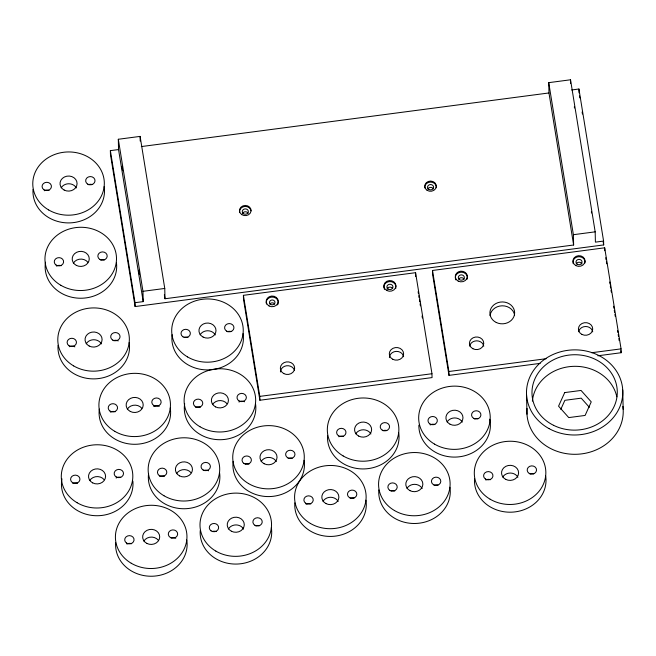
<?xml version="1.0" encoding="UTF-8"?>
<svg xmlns="http://www.w3.org/2000/svg" width="656" height="656" viewBox="0 0 656 656"><rect width="100%" height="100%" fill="white"/><g stroke="black" fill="none" stroke-linecap="round" stroke-linejoin="round"><path stroke-width="0.98" d="M560.782 409.369L564.873 400.316L581.216 398.167L589.383 407.31M603.586 241.064L603.676 244.926L135.12 306.557L135.029 302.695L143.205 301.621L118.547 149.568L118.318 139.269L140.105 136.399L164.763 288.451L164.992 298.751L573.623 245.008L573.385 234.7L548.736 82.656L570.523 79.786L595.181 231.839L595.41 242.138L603.586 241.064L578.928 89.011L571.663 89.97M135.12 306.557L110.462 154.504L110.372 150.642L118.547 149.568M141.352 146.567L548.965 92.955L548.736 82.656M143.205 301.621L142.967 291.313L164.763 288.451M573.385 234.7L595.181 231.839M243.409 295.331L415.576 272.691L431.96 373.731L432.05 377.594L259.883 400.242L243.499 299.193L243.409 295.331L259.792 396.38L259.883 400.242M540.134 363.383L448.983 375.371L432.599 274.323L432.509 270.461L604.676 247.812L621.06 348.861L621.15 352.723L597.854 355.79M259.792 396.38L431.96 373.731M448.983 375.371L448.893 371.509L546.12 358.717M591.696 352.723L621.06 348.861M574.303 106.903L574.517 107.969M579.51 95.899L579.838 97.908M582.118 112.004L582.446 114.021M603.184 241.908L603.676 244.926M605.75 257.742L606.078 259.76M606.406 261.785L606.734 263.802M609.678 281.99L610.006 284.015M610.334 286.032L610.662 288.058M610.99 290.075L611.318 292.1M613.614 306.245L613.942 308.263M614.27 310.288L614.598 312.305M614.926 314.331L615.254 316.348M617.55 330.493L617.87 332.518M618.198 334.535L618.526 336.561M618.854 338.578L619.182 340.595M620.822 350.706L621.15 352.723M548.965 92.955L573.623 245.008M432.509 270.461L448.893 371.509M418.126 291.707L418.454 293.732M418.774 295.749L419.102 297.775M419.43 299.792L419.758 301.809M420.086 303.835L420.414 305.852M422.054 315.962L422.382 317.98M164.344 294.724L164.992 298.751M118.318 139.269L142.967 291.313M110.372 150.642L135.029 302.695M591.368 211.896L591.532 213.003M622.733 389.959L623.167 409.27M604.676 247.812L604.742 250.715M578.928 89.011L579.018 92.873M570.523 79.786L570.613 83.533M526.547 394.904L526.981 414.215M415.576 272.691L415.666 276.553M140.105 136.399L140.212 141.081M243.064 333.633A35.777 31.619 -1.3 0 1 208.059 369.91A35.777 31.619 -1.3 0 1 172.134 334.699M200.105 334.806A8.528 7.536 -1.3 0 1 207.78 330.755A8.528 7.536 -1.3 0 1 215.307 334.929M184.106 337.332A4.682 4.133 -1.3 0 1 187.911 337.438M227.386 331.723A4.682 4.133 -1.3 0 1 231.183 331.583M622.888 406.417A48.159 42.566 -1.3 0 1 575.984 454.296A48.159 42.566 -1.3 0 1 527.08 408.483M532.385 401.136A42.656 37.695 -1.3 0 1 572.663 366.376A42.656 37.695 -1.3 0 1 616.812 396.798M212.528 404.613A8.528 7.536 -1.3 0 1 227.042 403.727M195.66 407.548A4.682 4.133 -1.3 0 1 200.326 407.245M238.973 401.997A4.682 4.133 -1.3 0 1 244.467 401.784M255.479 403.44A35.777 31.619 -1.3 0 1 220.006 439.717A35.777 31.619 -1.3 0 1 184.672 403.686M447.08 421.988A8.528 7.536 -1.3 0 1 454.756 417.938A8.528 7.536 -1.3 0 1 462.283 422.111M430.221 424.924A4.682 4.133 -1.3 0 1 434.887 424.612M474.362 418.905A4.682 4.133 -1.3 0 1 478.158 418.758M489.729 419.184A35.777 31.619 -1.3 0 1 457.839 456.953A35.777 31.619 -1.3 0 1 418.856 425.178M383.006 430.754A4.682 4.133 -1.3 0 1 386.81 430.607M398.684 432.665A35.777 31.619 -1.3 0 1 364.613 468.909A35.777 31.619 -1.3 0 1 327.574 435.371M355.732 433.837A8.528 7.536 -1.3 0 1 363.399 429.778A8.528 7.536 -1.3 0 1 370.927 433.96M338.865 436.765A4.682 4.133 -1.3 0 1 343.531 436.461M261.137 461.48A8.528 7.536 -1.3 0 1 268.804 457.421A8.528 7.536 -1.3 0 1 276.34 461.603M245.139 463.997A4.682 4.133 -1.3 0 1 248.944 464.104M288.41 458.396A4.682 4.133 -1.3 0 1 292.215 458.249M304.097 460.307A35.777 31.619 -1.3 0 1 269.083 496.576A35.777 31.619 -1.3 0 1 233.159 461.365M545.661 475.928A35.777 31.619 -1.3 0 1 511.59 512.172A35.777 31.619 -1.3 0 1 474.55 478.634M502.701 477.101A8.528 7.536 -1.3 0 1 510.376 473.042A8.528 7.536 -1.3 0 1 517.904 477.224M485.842 480.028A4.682 4.133 -1.3 0 1 490.508 479.725M529.974 474.017A4.682 4.133 -1.3 0 1 533.779 473.87M449.926 487.219A35.777 31.619 -1.3 0 1 415.855 523.463A35.777 31.619 -1.3 0 1 378.815 489.925M406.966 488.392A8.528 7.536 -1.3 0 1 414.641 484.333A8.528 7.536 -1.3 0 1 422.169 488.515M390.968 490.918A4.682 4.133 -1.3 0 1 394.773 491.016M434.247 485.309A4.682 4.133 -1.3 0 1 438.044 485.161M365.941 500.159A35.777 31.619 -1.3 0 1 331.87 536.403A35.777 31.619 -1.3 0 1 294.831 502.865M322.982 501.332A8.528 7.536 -1.3 0 1 330.657 497.273A8.528 7.536 -1.3 0 1 338.184 501.455M306.122 504.267A4.682 4.133 -1.3 0 1 310.788 503.956M350.255 498.248A4.682 4.133 -1.3 0 1 354.06 498.101M44.321 190.74A4.682 4.133 -1.3 0 1 48.987 190.429M88.453 184.721A4.682 4.133 -1.3 0 1 92.258 184.582M104.14 186.632A35.777 31.619 -1.3 0 1 70.069 222.884A35.777 31.619 -1.3 0 1 33.03 189.346M61.18 187.805A8.528 7.536 -1.3 0 1 68.855 183.754A8.528 7.536 -1.3 0 1 76.383 187.928M100.63 260.055A4.682 4.133 -1.3 0 1 104.435 259.907M56.498 266.074A4.682 4.133 -1.3 0 1 61.164 265.762M116.44 262.785A35.777 31.619 -1.3 0 1 80.368 298.242A35.777 31.619 -1.3 0 1 45.51 262.203M73.357 263.138A8.528 7.536 -1.3 0 1 87.879 262.244M113.48 340.694A4.682 4.133 -1.3 0 1 118.154 340.948M129.166 342.604A35.777 31.619 -1.3 0 1 95.095 378.856A35.777 31.619 -1.3 0 1 58.056 345.318M86.207 343.777A8.528 7.536 -1.3 0 1 93.882 339.726A8.528 7.536 -1.3 0 1 101.409 343.9M69.347 346.712A4.682 4.133 -1.3 0 1 74.841 346.86M170.265 408.024A35.777 31.619 -1.3 0 1 135.259 444.292A35.777 31.619 -1.3 0 1 99.327 409.082M127.305 409.196A8.528 7.536 -1.3 0 1 141.827 408.303M110.446 412.132A4.682 4.133 -1.3 0 1 115.112 411.82M153.75 406.572A4.682 4.133 -1.3 0 1 159.252 406.367M219.514 472.468A35.777 31.619 -1.3 0 1 184.508 508.744A35.777 31.619 -1.3 0 1 148.584 473.534M176.562 473.64A8.528 7.536 -1.3 0 1 191.076 472.746M159.695 476.576A4.682 4.133 -1.3 0 1 164.361 476.264M203.836 470.557A4.682 4.133 -1.3 0 1 208.501 470.811M228.395 528.974A8.528 7.536 -1.3 0 1 236.062 524.915A8.528 7.536 -1.3 0 1 243.589 529.097M271.346 527.801A35.777 31.619 -1.3 0 1 237.275 564.045A35.777 31.619 -1.3 0 1 200.244 530.507M212.396 531.499A4.682 4.133 -1.3 0 1 216.193 531.598M255.668 525.891A4.682 4.133 -1.3 0 1 259.473 525.743M116.128 478.003A4.682 4.133 -1.3 0 1 120.761 477.396M132.856 481.094A35.777 31.619 -1.3 0 1 95.76 515.714A35.777 31.619 -1.3 0 1 61.976 478.872M89.683 480.627A8.528 7.536 -1.3 0 1 104.197 479.733M72.816 483.562A4.682 4.133 -1.3 0 1 77.49 483.251M171.093 538.051A4.682 4.133 -1.3 0 1 175.759 538.305M186.771 539.962A35.777 31.619 -1.3 0 1 152.7 576.214A35.777 31.619 -1.3 0 1 115.661 542.676M126.952 544.07A4.682 4.133 -1.3 0 1 131.618 543.758M143.812 541.134A8.528 7.536 -1.3 0 1 158.334 540.249M389.393 357.635A7.159 6.322 -1.3 0 1 396.093 351.386A7.159 6.322 -1.3 0 1 403.629 356.766M280.424 371.968A7.159 6.322 -1.3 0 1 286.565 365.769A7.159 6.322 -1.3 0 1 294.421 370.132M386.999 289.312A3.026 2.673 -1.3 0 1 392.698 288.566M269.87 304.113A2.755 2.435 -1.3 0 1 274.774 304.154M395.888 287.812A6.052 5.355 -1.3 0 1 395.65 288.624M384.482 289.312A6.052 5.355 -1.3 0 1 384.137 288.533M383.924 287.713A6.052 5.355 -1.3 0 1 389.533 281.588A6.052 5.355 -1.3 0 1 395.97 286.975M266.451 304.007A6.052 5.355 -1.3 0 1 271.846 297.07A6.052 5.355 -1.3 0 1 278.201 303.293M277.964 304.105A6.052 5.355 -1.3 0 1 277.586 304.876M469.63 346.106A7.159 6.322 -1.3 0 1 476.789 340.833A7.159 6.322 -1.3 0 1 483.767 346.22M578.6 331.772A7.159 6.322 -1.3 0 1 585.759 326.499A7.159 6.322 -1.3 0 1 592.729 331.887M490.048 315.618A12.382 10.947 -1.3 0 1 502.152 305.803A12.382 10.947 -1.3 0 1 514.616 315.134M576.206 264.065A3.026 2.673 -1.3 0 1 581.97 264.048M458.724 279.128A3.026 2.673 -1.3 0 1 464.12 279.169M455.346 278.316A6.052 5.355 -1.3 0 1 461.906 272.199A6.052 5.355 -1.3 0 1 467.064 279.235M455.904 279.915A6.052 5.355 -1.3 0 1 455.551 279.136M572.967 262.006A6.052 5.355 -1.3 0 1 579.584 256.726A6.052 5.355 -1.3 0 1 584.988 262.941M573.237 263.663A6.052 5.355 -1.3 0 1 573.032 262.843M242.564 213.421A3.026 2.673 -1.3 0 1 248.157 213.339M427.81 189.059A3.026 2.673 -1.3 0 1 433.403 188.977M239.596 212.323A5.781 5.109 -1.3 0 1 244.491 206.517A5.781 5.109 -1.3 0 1 251.035 210.822M424.834 187.96A5.781 5.109 -1.3 0 1 430.492 182.097A5.781 5.109 -1.3 0 1 436.297 187.788M122.024 166.353L122.615 170.658L122.024 166.353M138.875 270.28L139.466 274.593L138.875 270.28M564.701 392.591L558.551 406.171L568.752 417.593L585.095 415.445L591.245 401.866L581.044 390.443L564.701 392.591M187.55 356.93A35.777 31.619 -1.3 0 0 243.171 332.518A35.777 31.619 -1.3 0 0 191.708 302.26A35.777 31.619 -1.3 0 0 187.55 356.93M203.098 337.061A8.528 7.536 -1.3 0 0 216.004 330.64A8.528 7.536 -1.3 0 0 203.319 324.007A8.528 7.536 -1.3 0 0 203.098 337.061M182.803 336.708A4.682 4.133 -1.3 0 0 190.314 333.994A4.682 4.133 -1.3 0 0 183.934 329.607A4.682 4.133 -1.3 0 0 182.803 336.708M226.664 331.149A4.682 4.133 -1.3 0 0 233.938 327.959A4.682 4.133 -1.3 0 0 227.206 323.998A4.682 4.133 -1.3 0 0 226.664 331.149M549.015 428.598A48.159 42.566 -1.3 0 0 622.765 393.78A48.159 42.566 -1.3 0 0 552.131 354.912A48.159 42.566 -1.3 0 0 549.015 428.598M553.59 425.326A42.656 37.695 -1.3 0 0 617.288 391.935A42.656 37.695 -1.3 0 0 553.033 360.029A42.656 37.695 -1.3 0 0 553.59 425.326M215.521 406.868A8.528 7.536 -1.3 0 0 228.427 400.447A8.528 7.536 -1.3 0 0 215.742 393.813A8.528 7.536 -1.3 0 0 215.521 406.868M195.217 406.515A4.682 4.133 -1.3 0 0 202.729 403.801A4.682 4.133 -1.3 0 0 196.349 399.414A4.682 4.133 -1.3 0 0 195.217 406.515M239.079 400.955A4.682 4.133 -1.3 0 0 246.353 397.766A4.682 4.133 -1.3 0 0 239.629 393.805A4.682 4.133 -1.3 0 0 239.079 400.955M199.965 426.736A35.777 31.619 -1.3 0 0 255.586 402.325A35.777 31.619 -1.3 0 0 204.131 372.067A35.777 31.619 -1.3 0 0 199.965 426.736M450.073 424.243A8.528 7.536 -1.3 0 0 462.98 417.823A8.528 7.536 -1.3 0 0 450.295 411.181A8.528 7.536 -1.3 0 0 450.073 424.243M429.778 423.883A4.682 4.133 -1.3 0 0 437.29 421.168A4.682 4.133 -1.3 0 0 430.91 416.79A4.682 4.133 -1.3 0 0 429.778 423.883M473.64 418.331A4.682 4.133 -1.3 0 0 480.914 415.141A4.682 4.133 -1.3 0 0 474.181 411.181A4.682 4.133 -1.3 0 0 473.64 418.331M434.526 444.112A35.777 31.619 -1.3 0 0 490.147 419.692A35.777 31.619 -1.3 0 0 438.684 389.443A35.777 31.619 -1.3 0 0 434.526 444.112M382.284 430.172A4.682 4.133 -1.3 0 0 389.557 426.982A4.682 4.133 -1.3 0 0 382.825 423.03A4.682 4.133 -1.3 0 0 382.284 430.172M343.17 455.953A35.777 31.619 -1.3 0 0 398.791 431.541A35.777 31.619 -1.3 0 0 347.327 401.292A35.777 31.619 -1.3 0 0 343.17 455.953M358.725 436.092A8.528 7.536 -1.3 0 0 371.624 429.664A8.528 7.536 -1.3 0 0 358.939 423.03A8.528 7.536 -1.3 0 0 358.725 436.092M338.422 435.732A4.682 4.133 -1.3 0 0 345.933 433.017A4.682 4.133 -1.3 0 0 339.554 428.63A4.682 4.133 -1.3 0 0 338.422 435.732M264.13 463.735A8.528 7.536 -1.3 0 0 277.037 457.306A8.528 7.536 -1.3 0 0 264.352 450.672A8.528 7.536 -1.3 0 0 264.13 463.735M243.827 463.374A4.682 4.133 -1.3 0 0 251.346 460.66A4.682 4.133 -1.3 0 0 244.967 456.273A4.682 4.133 -1.3 0 0 243.827 463.374M287.697 457.814A4.682 4.133 -1.3 0 0 294.97 454.624A4.682 4.133 -1.3 0 0 288.238 450.672A4.682 4.133 -1.3 0 0 287.697 457.814M248.575 483.595A35.777 31.619 -1.3 0 0 304.204 459.184A35.777 31.619 -1.3 0 0 252.74 428.934A35.777 31.619 -1.3 0 0 248.575 483.595M490.139 499.216A35.777 31.619 -1.3 0 0 545.767 474.805A35.777 31.619 -1.3 0 0 494.304 444.555A35.777 31.619 -1.3 0 0 490.139 499.216M505.694 479.356A8.528 7.536 -1.3 0 0 518.601 472.927A8.528 7.536 -1.3 0 0 505.915 466.293A8.528 7.536 -1.3 0 0 505.694 479.356M485.391 478.995A4.682 4.133 -1.3 0 0 492.91 476.281A4.682 4.133 -1.3 0 0 486.531 471.894A4.682 4.133 -1.3 0 0 485.391 478.995M529.261 473.435A4.682 4.133 -1.3 0 0 536.534 470.245A4.682 4.133 -1.3 0 0 529.802 466.293A4.682 4.133 -1.3 0 0 529.261 473.435M394.412 510.507A35.777 31.619 -1.3 0 0 450.032 486.096A35.777 31.619 -1.3 0 0 398.569 455.846A35.777 31.619 -1.3 0 0 394.412 510.507M409.959 490.647A8.528 7.536 -1.3 0 0 422.866 484.218A8.528 7.536 -1.3 0 0 410.18 477.584A8.528 7.536 -1.3 0 0 409.959 490.647M389.664 490.286A4.682 4.133 -1.3 0 0 397.175 487.572A4.682 4.133 -1.3 0 0 390.796 483.193A4.682 4.133 -1.3 0 0 389.664 490.286M433.526 484.735A4.682 4.133 -1.3 0 0 440.799 481.537A4.682 4.133 -1.3 0 0 434.067 477.584A4.682 4.133 -1.3 0 0 433.526 484.735M310.419 523.447A35.777 31.619 -1.3 0 0 366.048 499.036A35.777 31.619 -1.3 0 0 314.585 468.786A35.777 31.619 -1.3 0 0 310.419 523.447M325.975 503.587A8.528 7.536 -1.3 0 0 338.881 497.158A8.528 7.536 -1.3 0 0 326.196 490.524A8.528 7.536 -1.3 0 0 325.975 503.587M305.671 503.226A4.682 4.133 -1.3 0 0 313.191 500.512A4.682 4.133 -1.3 0 0 306.811 496.133A4.682 4.133 -1.3 0 0 305.671 503.226M349.541 497.666A4.682 4.133 -1.3 0 0 356.815 494.476A4.682 4.133 -1.3 0 0 350.083 490.524A4.682 4.133 -1.3 0 0 349.541 497.666M43.87 189.707A4.682 4.133 -1.3 0 0 51.389 186.993A4.682 4.133 -1.3 0 0 45.01 182.606A4.682 4.133 -1.3 0 0 43.87 189.707M87.74 184.147A4.682 4.133 -1.3 0 0 95.013 180.958A4.682 4.133 -1.3 0 0 88.281 176.997A4.682 4.133 -1.3 0 0 87.74 184.147M48.626 209.928A35.777 31.619 -1.3 0 0 104.247 185.517A35.777 31.619 -1.3 0 0 52.783 155.259A35.777 31.619 -1.3 0 0 48.626 209.928M64.173 190.06A8.528 7.536 -1.3 0 0 77.08 183.639A8.528 7.536 -1.3 0 0 64.395 177.005A8.528 7.536 -1.3 0 0 64.173 190.06M56.047 265.032A4.682 4.133 -1.3 0 0 63.566 262.318A4.682 4.133 -1.3 0 0 57.187 257.939A4.682 4.133 -1.3 0 0 56.047 265.032M99.917 259.481A4.682 4.133 -1.3 0 0 107.19 256.291A4.682 4.133 -1.3 0 0 100.458 252.33A4.682 4.133 -1.3 0 0 99.917 259.481M60.795 285.262A35.777 31.619 -1.3 0 0 116.424 260.842A35.777 31.619 -1.3 0 0 64.96 230.592A35.777 31.619 -1.3 0 0 60.795 285.262M76.35 265.393A8.528 7.536 -1.3 0 0 89.257 258.972A8.528 7.536 -1.3 0 0 76.572 252.33A8.528 7.536 -1.3 0 0 76.35 265.393M73.644 365.9A35.777 31.619 -1.3 0 0 129.273 341.481A35.777 31.619 -1.3 0 0 77.81 311.231A35.777 31.619 -1.3 0 0 73.644 365.9M89.2 346.032A8.528 7.536 -1.3 0 0 102.106 339.603A8.528 7.536 -1.3 0 0 89.421 332.969A8.528 7.536 -1.3 0 0 89.2 346.032M68.896 345.671A4.682 4.133 -1.3 0 0 76.416 342.957A4.682 4.133 -1.3 0 0 70.036 338.578A4.682 4.133 -1.3 0 0 68.896 345.671M112.766 340.12A4.682 4.133 -1.3 0 0 120.04 336.922A4.682 4.133 -1.3 0 0 113.308 332.969A4.682 4.133 -1.3 0 0 112.766 340.12M114.743 431.312A35.777 31.619 -1.3 0 0 170.371 406.9A35.777 31.619 -1.3 0 0 118.908 376.651A35.777 31.619 -1.3 0 0 114.743 431.312M130.298 411.451A8.528 7.536 -1.3 0 0 143.205 405.023A8.528 7.536 -1.3 0 0 130.519 398.389A8.528 7.536 -1.3 0 0 130.298 411.451M109.995 411.091A4.682 4.133 -1.3 0 0 117.514 408.376A4.682 4.133 -1.3 0 0 111.135 403.998A4.682 4.133 -1.3 0 0 109.995 411.091M153.865 405.531A4.682 4.133 -1.3 0 0 161.138 402.341A4.682 4.133 -1.3 0 0 154.406 398.389A4.682 4.133 -1.3 0 0 153.865 405.531M164 495.764A35.777 31.619 -1.3 0 0 219.621 471.344A35.777 31.619 -1.3 0 0 168.166 441.094A35.777 31.619 -1.3 0 0 164 495.764M179.555 475.895A8.528 7.536 -1.3 0 0 192.454 469.466A8.528 7.536 -1.3 0 0 179.769 462.833A8.528 7.536 -1.3 0 0 179.555 475.895M159.252 475.534A4.682 4.133 -1.3 0 0 166.763 472.82A4.682 4.133 -1.3 0 0 160.384 468.441A4.682 4.133 -1.3 0 0 159.252 475.534M203.114 469.983A4.682 4.133 -1.3 0 0 210.387 466.785A4.682 4.133 -1.3 0 0 203.663 462.833A4.682 4.133 -1.3 0 0 203.114 469.983M231.388 531.229A8.528 7.536 -1.3 0 0 244.286 524.8A8.528 7.536 -1.3 0 0 231.601 518.166A8.528 7.536 -1.3 0 0 231.388 531.229M215.832 551.089A35.777 31.619 -1.3 0 0 271.453 526.678A35.777 31.619 -1.3 0 0 219.99 496.428A35.777 31.619 -1.3 0 0 215.832 551.089M211.084 530.868A4.682 4.133 -1.3 0 0 218.596 528.154A4.682 4.133 -1.3 0 0 212.216 523.775A4.682 4.133 -1.3 0 0 211.084 530.868M254.946 525.308A4.682 4.133 -1.3 0 0 262.22 522.119A4.682 4.133 -1.3 0 0 255.496 518.166A4.682 4.133 -1.3 0 0 254.946 525.308M77.121 502.742A35.777 31.619 -1.3 0 0 132.742 478.331A35.777 31.619 -1.3 0 0 81.287 448.081A35.777 31.619 -1.3 0 0 77.121 502.742M92.676 482.882A8.528 7.536 -1.3 0 0 105.583 476.453A8.528 7.536 -1.3 0 0 92.898 469.819A8.528 7.536 -1.3 0 0 92.676 482.882M72.373 482.521A4.682 4.133 -1.3 0 0 79.893 479.807A4.682 4.133 -1.3 0 0 73.505 475.428A4.682 4.133 -1.3 0 0 72.373 482.521M116.235 476.969A4.682 4.133 -1.3 0 0 123.508 473.771A4.682 4.133 -1.3 0 0 116.784 469.819A4.682 4.133 -1.3 0 0 116.235 476.969M170.371 537.477A4.682 4.133 -1.3 0 0 177.645 534.287A4.682 4.133 -1.3 0 0 170.913 530.327A4.682 4.133 -1.3 0 0 170.371 537.477M131.257 563.258A35.777 31.619 -1.3 0 0 186.878 538.838A35.777 31.619 -1.3 0 0 135.415 508.589A35.777 31.619 -1.3 0 0 131.257 563.258M146.805 543.389A8.528 7.536 -1.3 0 0 159.711 536.969A8.528 7.536 -1.3 0 0 147.026 530.327A8.528 7.536 -1.3 0 0 146.805 543.389M126.501 543.029A4.682 4.133 -1.3 0 0 134.021 540.314A4.682 4.133 -1.3 0 0 127.641 535.936A4.682 4.133 -1.3 0 0 126.501 543.029M392.788 359.283A7.159 6.322 -1.3 0 0 403.612 353.887A7.159 6.322 -1.3 0 0 392.977 348.328A7.159 6.322 -1.3 0 0 392.788 359.283M283.827 373.608A7.159 6.322 -1.3 0 0 294.651 368.221A7.159 6.322 -1.3 0 0 284.007 362.661A7.159 6.322 -1.3 0 0 283.827 373.608M269.108 305.983A6.052 5.355 -1.3 0 0 278.267 301.424A6.052 5.355 -1.3 0 0 269.263 296.717A6.052 5.355 -1.3 0 0 269.108 305.983M387.983 288.993A3.026 2.673 -1.3 0 0 392.903 287.369A3.026 2.673 -1.3 0 0 388.877 284.417A3.026 2.673 -1.3 0 0 387.983 288.993M386.794 290.501A6.052 5.355 -1.3 0 0 395.953 285.942A6.052 5.355 -1.3 0 0 386.95 281.235A6.052 5.355 -1.3 0 0 386.794 290.501M270.469 304.277A2.755 2.435 -1.3 0 0 274.946 302.81A2.755 2.435 -1.3 0 0 271.289 300.128A2.755 2.435 -1.3 0 0 270.469 304.277M496.256 322.481A12.382 10.947 -1.3 0 0 514.648 312.641A12.382 10.947 -1.3 0 0 495.903 303.531A12.382 10.947 -1.3 0 0 496.256 322.481M472.927 348.738A7.159 6.322 -1.3 0 0 483.751 343.35A7.159 6.322 -1.3 0 0 473.107 337.783A7.159 6.322 -1.3 0 0 472.927 348.738M581.897 334.404A7.159 6.322 -1.3 0 0 592.712 329.017A7.159 6.322 -1.3 0 0 582.077 323.457A7.159 6.322 -1.3 0 0 581.897 334.404M575.894 265.631A6.052 5.355 -1.3 0 0 585.054 261.072A6.052 5.355 -1.3 0 0 576.05 256.365A6.052 5.355 -1.3 0 0 575.894 265.631M458.208 281.112A6.052 5.355 -1.3 0 0 467.367 276.553A6.052 5.355 -1.3 0 0 458.364 271.846A6.052 5.355 -1.3 0 0 458.208 281.112M577.501 264.376A3.026 2.673 -1.3 0 0 582.052 262.039A3.026 2.673 -1.3 0 0 577.51 259.743A3.026 2.673 -1.3 0 0 577.501 264.376M459.397 279.595A3.026 2.673 -1.3 0 0 464.317 277.972A3.026 2.673 -1.3 0 0 460.299 275.028A3.026 2.673 -1.3 0 0 459.397 279.595M427.064 190.281A5.781 5.109 -1.3 0 0 436.273 186.755A5.781 5.109 -1.3 0 0 428.261 181.491A5.781 5.109 -1.3 0 0 427.064 190.281M241.826 214.651A5.781 5.109 -1.3 0 0 251.027 211.125A5.781 5.109 -1.3 0 0 243.015 205.861A5.781 5.109 -1.3 0 0 241.826 214.651M243.499 213.725A3.026 2.673 -1.3 0 0 248.321 211.88A3.026 2.673 -1.3 0 0 244.122 209.116A3.026 2.673 -1.3 0 0 243.499 213.725M428.737 189.354A3.026 2.673 -1.3 0 0 433.559 187.509A3.026 2.673 -1.3 0 0 429.368 184.754A3.026 2.673 -1.3 0 0 428.737 189.354"/></g></svg>
